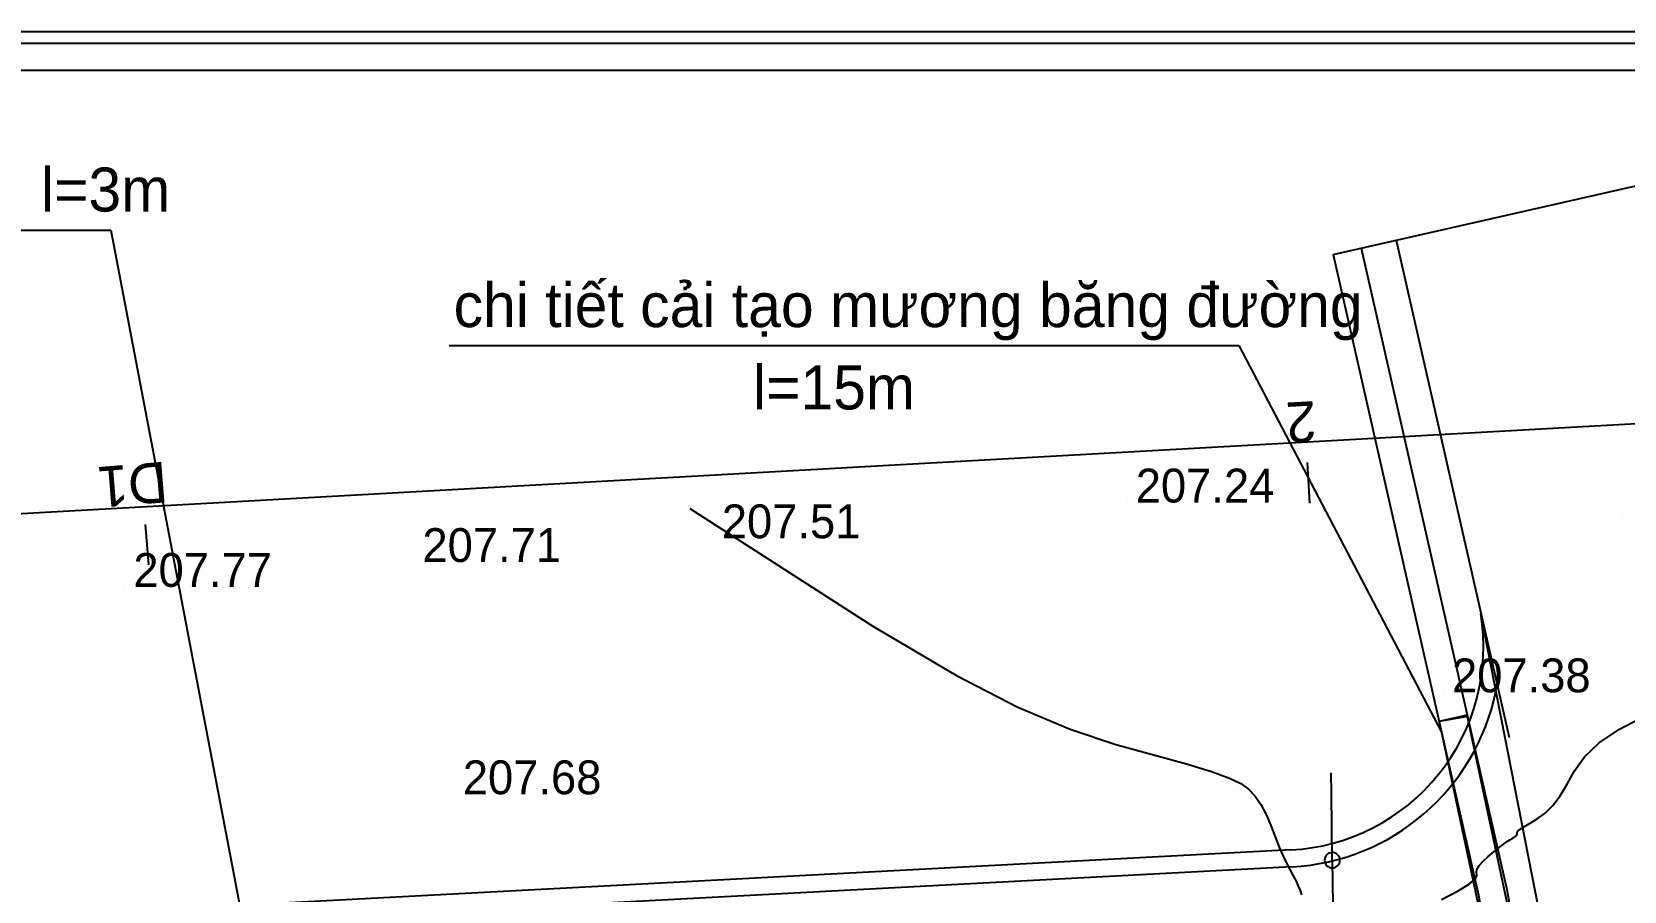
# Model space of a CAD drawing. Extents: x -31423 to 1909503, y -2344077 to 1640342.
# Drawn here: x 112482 to 159485, y -314664 to -289287 of the extents above; entities that cross this region are included whole.
import ezdxf

# ---------------------------------------------------------------- set-up
doc = ezdxf.new("R2010")
doc.units = 0
for name, color, linetype in [('Level 1', 7, 'Continuous'), ('Level 10', 7, 'Continuous'), ('Level 12', 7, 'Continuous'), ('Level 13', 7, 'Continuous'), ('Level 2', 7, 'Continuous'), ('Level 4', 7, 'Continuous'), ('Level 6', 7, 'Continuous'), ('Level 7', 7, 'Continuous')]:
    doc.layers.add(name, color=color, linetype=linetype)

# ---------------------------------------------------------------- blocks, each defined once
blk = doc.blocks.new('KTC')
at = {"layer": 'Level 1'}
for p, q in [((419299, 296306), (11065, 296306)), ((417756, 294763), (12608, 294763))]:
    blk.add_line(p, q, dxfattribs=at)
at = {"layer": 'Level 2'}
blk.add_line((419975, 296983), (0, 296983), dxfattribs=at)
blk = doc.blocks.new('DIEN_L')
at = {"layer": 'Level 7'}
for p, q in [((-19.53, 3.47), (-25.42, 4.51)), ((0, 0), (-19.53, 3.47)), ((0, 0), (19.53, -3.47)), ((19.53, -3.47), (25.42, -4.51))]:
    blk.add_line(p, q, dxfattribs=at)
for start, end in [(169.9331, 349.9331), (349.9331, 169.9331)]:
    blk.add_arc((0, 0), 2.28, start, end, dxfattribs=at)
blk = doc.blocks.new('SC6460')
at = {"layer": 'Level 1'}
blk.add_line((0, 0), (0, 0), dxfattribs=at)

msp = doc.modelspace()

# ---------------------------------------------------------------- linework, layer by layer
at = {"layer": 'Level 1'}
for points in [[(150894, -295865), (163776, -292940)], [(152757, -295442), (156090, -310123)], [(150894, -295865), (155189, -314779), (158253, -332013), (160232, -350569), (160955, -378587), (160965, -391776)], [(151723, -295677), (156022, -314611), (159095, -331893), (161080, -350504), (161823, -378478), (162072, -391747)], [(159481, -328052), (155251, -306476)], [(149649, -313447), (-437, -321390)], [(149675, -313946), (-410, -321890)]]:
    msp.add_lwpolyline(points, dxfattribs=at)
for radius, end in [(6000, 9.393), (6500, 348.4122)]:
    msp.add_arc((149332, -307455), radius, 273.0296, end, dxfattribs=at)
at = {"layer": 'Level 12'}
for p, q in [((150133, -302005), (150197, -303204)), ((115830, -303834), (115927, -305030))]:
    msp.add_line(p, q, dxfattribs=at)
at = {"layer": 'Level 13'}
msp.add_line((154862, -309503), (154025, -309652), dxfattribs=at)
msp.add_lwpolyline([(155576, -316955), (156413, -316807), (154853, -309464), (154025, -309652)], close=True, dxfattribs=at)
at = {"layer": 'Level 2'}
msp.add_lwpolyline([(171781, -385904), (165505, -300552), (-14454, -310580), (2779, -381562), (171781, -385904)], dxfattribs=at)
at = {"layer": 'Level 4'}
for points in [[(156323, -312960), (156325, -312934), (156350, -312895), (156420, -312835), (156539, -312755), (156706, -312652), (156918, -312524), (157150, -312356), (157377, -312132), (157596, -311848), (157807, -311507), (158024, -311112), (158316, -310694), (158752, -310281), (159345, -309878), (160093, -309483), (160975, -309079), (161862, -308567), (162629, -307846), (163255, -306895), (163742, -305688), (164126, -304087), (164620, -301293)], [(131905, -303368), (137311, -306841), (139777, -308298), (141586, -309227), (143132, -309885), (144479, -310330), (145628, -310645), (146571, -310908), (147306, -311134), (147836, -311325), (148173, -311487), (148398, -311654), (148589, -311859), (148761, -312107), (148915, -312399), (149054, -312728), (149181, -313061), (149301, -313362), (149416, -313627), (149524, -313854), (149627, -314045), (149719, -314212), (149799, -314367), (149865, -314512), (149919, -314648), (149962, -314773)], [(154096, -314913), (154583, -314654), (154917, -314448), (155097, -314298), (155137, -314196), (155123, -314114), (155141, -314020), (155205, -313909), (155319, -313780), (155475, -313636), (155645, -313495), (155797, -313374), (155925, -313275), (156030, -313199), (156111, -313145), (156175, -313106), (156225, -313075), (156264, -313051), (156291, -313034), (156307, -313022), (156316, -313011), (156321, -312998), (156323, -312981), (156323, -312960)]]:
    msp.add_lwpolyline(points, dxfattribs=at)
at = {"layer": 'Level 6'}
for p, q in [((98814, -295160), (114818, -295144)), ((114818, -295144), (119562, -320042)), ((124799, -298549), (148109, -298549)), ((148109, -298549), (154096, -309965))]:
    msp.add_line(p, q, dxfattribs=at)

# ---------------------------------------------------------------- block references
at = {"layer": 'Level 1', "xscale": 0.5151612180285156, "yscale": 0.5151612179353834}
msp.add_blockref('KTC', (-31423, -442281), dxfattribs=at)
at = {"layer": 'Level 10', "xscale": 0.1, "yscale": 0.10000000000000002}
for p in [(144819, -303187), (159460, -303544), (132600, -304243), (123763, -304944), (115229, -305678), (154155, -308792), (124954, -311802)]:
    msp.add_blockref('SC6460', p, dxfattribs=at)
at = {"layer": 'Level 7', "xscale": 100.00000000001724, "yscale": 99.99999999999999, "rotation": -79.26909055402233}
msp.add_blockref('DIEN_L', (150869, -313750), dxfattribs=at)

# ---------------------------------------------------------------- texts
at = {"layer": 'Level 10'}
for s, p in [('207.24', (145069, -303187)), ('207.51', (132850, -304243)), ('207.71', (124013, -304944)), ('207.77', (115479, -305678)), ('207.38', (154405, -308792)), ('207.68', (125204, -311802))]:
    msp.add_text(s, height=1000, dxfattribs=at).set_placement(p)
at = {"layer": 'Level 12'}
for s, rotation, p in [('2', 183.0417, (150364, -300191)), ('D1', 184.6406, (116432, -301979))]:
    msp.add_text(s, height=1200, rotation=rotation, dxfattribs=at).set_placement(p)
at = {"layer": 'Level 6'}
for s, p in [('mương cổng phụ l=3m', (98947, -294595)), ('chi tiết cải tạo mương băng đường', (124932, -298007)), ('l=15m', (133768, -300438))]:
    msp.add_text(s, height=1300, dxfattribs=at).set_placement(p)

doc.saveas('drawing.dxf')
